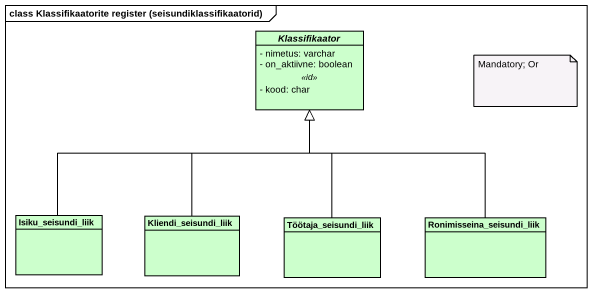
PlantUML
@startuml
mainframe class Klassifikaatorite register (seisundiklassifikaatorid)
hide circle
hide empty members
skinparam classAttributeIconSize 0
abstract class Klassifikaator #CCFFCC {
  - nimetus: varchar
  - on_aktiivne: boolean
  .. <<id>> ..
  - kood: char
}
class Isiku_seisundi_liik #CCFFCC
class Kliendi_seisundi_liik #CCFFCC
class Töötaja_seisundi_liik #CCFFCC
class Ronimisseina_seisundi_liik #CCFFCC
Isiku_seisundi_liik -up-|> Klassifikaator
Kliendi_seisundi_liik -up-|> Klassifikaator
Töötaja_seisundi_liik -up-|> Klassifikaator
Ronimisseina_seisundi_liik -up-|> Klassifikaator
note as N1
  Mandatory; Or
end note
@enduml
